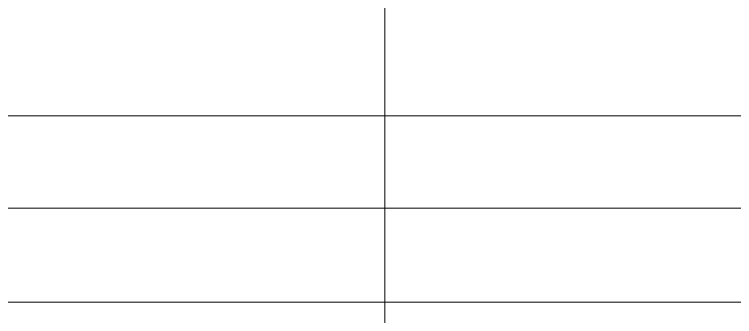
# Model space of a CAD drawing. Extents: x 11249 to 82946, y 15238 to 34763.
# Drawn here: x 20454 to 25101, y 28029 to 29975 of the extents above; entities that cross this region are included whole.
import ezdxf

# ---------------------------------------------------------------- set-up
doc = ezdxf.new("R2010")
doc.units = 0
doc.header["$LTSCALE"] = 250
for name, color, linetype, lineweight in [('03_Lines_Buttocks', 7, 'CONTINUOUS', 25), ('03_Lines_Grid', 253, 'CONTINUOUS', 15), ('03_Lines_Waterlines', 7, 'CONTINUOUS', 25)]:
    doc.layers.add(name, color=color, linetype=linetype, lineweight=lineweight)

msp = doc.modelspace()

# ---------------------------------------------------------------- linework, layer by layer
at = {"layer": '03_Lines_Buttocks'}
for points in [[(34093.7, 25413.4, 0.000024), (29093.7, 25240.3)], [(34093.7, 25472.6, 0.000032), (29093.7, 25299.6)], [(34093.7, 25539.6, 0.000044), (29093.7, 25366.6)], [(34093.7, 25630.6, 0.000088), (29093.7, 25457.6)]]:
    msp.add_lwpolyline(points, format="xyb", dxfattribs=at)
at = {"layer": '03_Lines_Buttocks', "color": 2}
msp.add_rational_spline([(34093.7, 27410.1), (32425.3, 27413.5), (30757.9, 27355.8), (29093.7, 27237.1), (29032.8, 27209.6), (28897.7, 27152.5), (28684.9, 27074.7), (28456, 27003.9), (28224.1, 26944), (27989.9, 26894.2), (27753.8, 26853.9), (27516.5, 26822.5), (27278.4, 26799.1), (27039.7, 26783.2), (26800.7, 26774.2), (26561.7, 26771.5), (26322.8, 26774.5), (26084.1, 26782.8), (25845.7, 26795.9), (25607.8, 26813.4), (25370.3, 26834.9), (25133.4, 26860), (24896.9, 26888.3), (24661, 26919.5), (24425.5, 26953.3), (24190.5, 26989.4), (23995, 27021.2), (23838.9, 27047.5), (23682.8, 27074.4), (23488, 27108.8), (23254.4, 27151.3), (23021.2, 27194.7), (22826.9, 27231.3), (22671.6, 27260.8), (22516.3, 27290.2), (22322.2, 27327.1), (22089.3, 27371.3), (21856.5, 27415.4), (21623.6, 27459.2), (21390.7, 27502.5), (21157.7, 27545.4), (20924.6, 27587.7), (20691.5, 27629.3), (20458.1, 27670.2), (20224.7, 27710.3), (19913.2, 27762.7), (19523.4, 27826.2), (19133, 27886.8), (18820.4, 27933.8), (18507.5, 27979.7), (18116, 28035.3), (17645.7, 28099.2), (17174.8, 28160.7), (16703.6, 28220), (16232, 28277.3), (15760.2, 28332.8), (15288.1, 28386.7), (14815.9, 28439.1), (14501.1, 28473.2), (14343.7, 28490)], [1, 0.999552880984, 0.999552880984, 1, 1, 1, 1, 1, 1, 1, 1, 1, 1, 1, 1, 1, 1, 1, 1, 1, 1, 1, 1, 1, 1, 1, 1, 1, 1, 1, 1, 1, 1, 1, 1, 1, 1, 1, 1, 1, 1, 1, 1, 1, 1, 1, 1, 1, 1, 1, 1, 1, 1, 1, 1, 1, 1, 1, 1, 1], degree=3, knots=[0, 0, 0, 0, 0.073253, 0.073253, 0.073253, 0.086568, 0.102482, 0.118397, 0.134311, 0.150225, 0.166139, 0.182054, 0.197968, 0.213882, 0.229797, 0.245711, 0.261625, 0.277539, 0.293454, 0.309368, 0.325282, 0.341196, 0.357111, 0.373025, 0.388939, 0.404854, 0.420768, 0.428725, 0.436682, 0.452596, 0.468511, 0.484425, 0.500339, 0.508296, 0.516253, 0.532168, 0.548082, 0.563996, 0.579911, 0.595825, 0.611739, 0.627653, 0.643568, 0.659482, 0.675396, 0.691311, 0.723139, 0.754968, 0.770882, 0.786796, 0.818625, 0.850453, 0.882282, 0.91411, 0.945939, 0.977768, 1.009596, 1.041425, 1.073253, 1.073253, 1.073253, 1.073253], dxfattribs=at)
at = {"layer": '03_Lines_Grid'}
for p, q in [((22843.7, 33338.6), (22843.7, 25122.5)), ((12843.7, 29321.5), (63550.2, 29321.5)), ((12843.7, 28726.5), (63550.2, 28726.5)), ((12843.7, 28121.5), (63550.2, 28121.5))]:
    msp.add_line(p, q, dxfattribs=at)
at = {"layer": '03_Lines_Waterlines'}
msp.add_lwpolyline([(38837.2, 21446.5), (34093.7, 21446.5, 0.000019), (29145.2, 21446.5)], format="xyb", dxfattribs=at)

doc.saveas('drawing.dxf')
